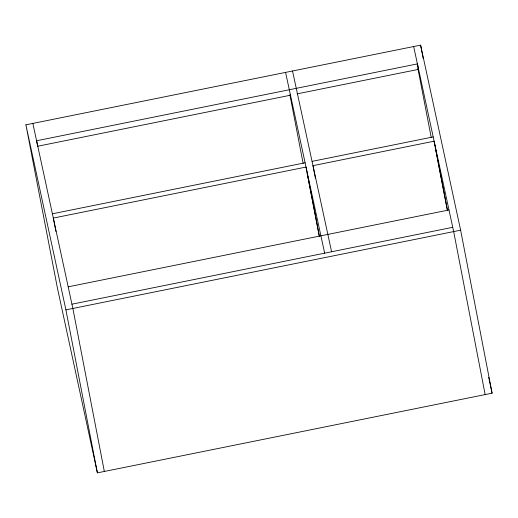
<?xml version="1.0" encoding="UTF-8"?>
<svg xmlns="http://www.w3.org/2000/svg" width="518" height="518" viewBox="0 0 518 518"><rect width="100%" height="100%" fill="white"/><g stroke="black" fill="none" stroke-linecap="round" stroke-linejoin="round"><path stroke-width="0.78" d="M25.9 124.819L420.616 45.137L460.625 230.18L492.1 393.181L97.384 472.863L57.375 287.82L25.9 124.819L65.909 309.861L97.384 472.863M290.74 95.157L37.665 146.244L36.603 140.76L417.411 63.889L418.473 69.373L297.092 93.875M52.396 213.798L305.108 162.781M312.063 161.376L433.203 136.92M68.188 286.83L448.996 209.958M71.937 304.183L452.745 227.305M65.909 309.861L460.625 230.18M488.681 377.363L492.1 393.181M413.662 46.542L453.671 231.585L485.146 394.586M417.45 64.64L417.793 66.22M292.521 70.998L331.604 251.761M285.567 72.397L324.65 253.166M32.854 123.413L72.863 308.456L104.338 471.458M420.616 45.137L423.212 58.586M447.565 210.794L434.129 141.2L312.989 165.656L315.43 178.309M434.576 144.043L434.88 145.623M435.191 147.203L436.26 152.739M436.564 154.319L447.403 210.47M417.178 64.737L417.482 66.323M417.786 67.903L431.235 137.535M319.47 236.655L306.034 167.061L53.322 218.078L55.918 231.52M307.096 173.064L307.401 174.644M307.705 176.224L319.308 236.331M289.847 94.554L303.14 163.397"/></g></svg>
